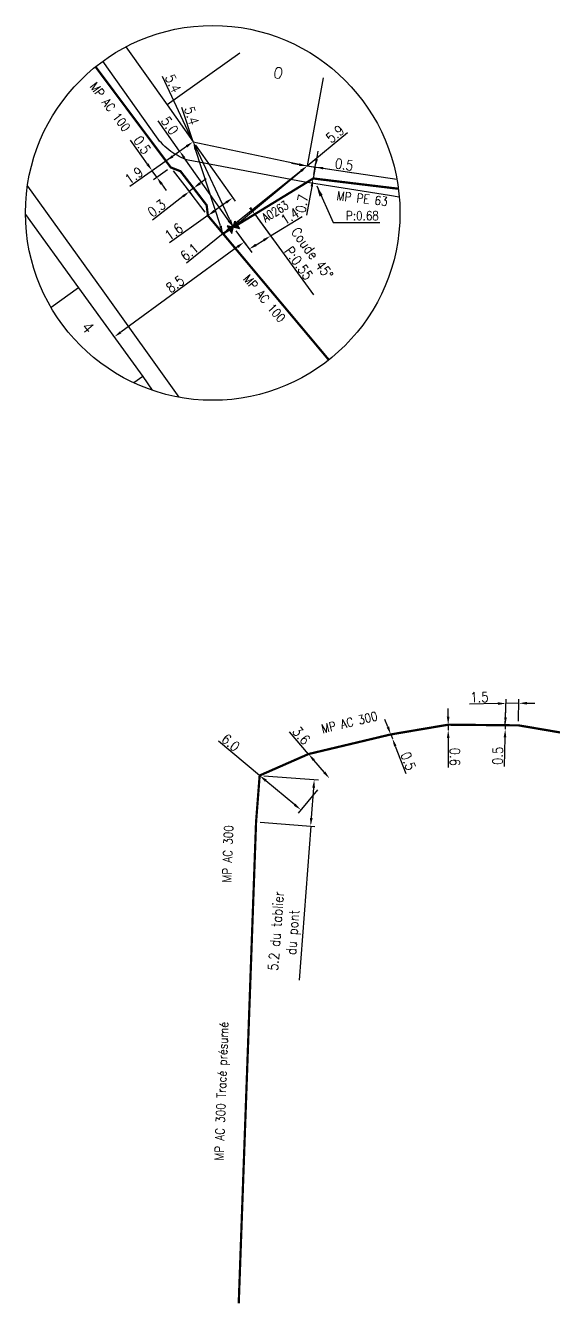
# Model space of a CAD drawing. Header units: millimetres. Extents: x 185000 to 186031, y 127990 to 129000.
# Drawn here: x 185544.4 to 185603.4, y 127999.9 to 128142.8 of the extents above; entities that cross this region are included whole.
import ezdxf
from ezdxf.enums import TextEntityAlignment as Align

# ---------------------------------------------------------------- set-up
doc = ezdxf.new("R2010")
doc.units = ezdxf.units.MM
doc.header["$PDMODE"] = 34
doc.layers.get('0').update_dxf_attribs({"linetype": 'CONTINUOUS'})
doc.layers.get('DEFPOINTS').update_dxf_attribs({"linetype": 'CONTINUOUS'})
doc.layers.add('G_120', color=4, linetype='CONTINUOUS')
doc.layers.add('G_900', color=7, linetype='CONTINUOUS')
doc.styles.get("Standard").update_dxf_attribs({"font": 'romans.shx', "width": 0.85})
doc.linetypes.add('G_typB_AP', pattern='A,5,-0.3,["o",Standard,S=1.5,R=0,X=0,Y=-0.5],-1.65', length=6.95)
doc.dimstyles.get("Standard").update_dxf_attribs({"dimtxt": 1.5, "dimasz": 1.2, "dimexe": 0.625, "dimexo": 0.625, "dimgap": 0.25, "dimtad": 1, "dimdec": 1, "dimzin": 0, "dimdsep": 46, "dimtxsty": 'Standard', "dimcen": -0.5, "dimadec": 0, "dimazin": 0, "dimtfac": 1, "dimtdec": 1, "dimtmove": 0, "dimatfit": 3, "dimfxl": 0, "dimtolj": 1, "dimtzin": 0, "dimarcsym": 0})

# ---------------------------------------------------------------- blocks, each defined once
blk = doc.blocks.new('G_300_04')
at = {"linetype": 'Continuous'}
h = blk.add_hatch(color=0, dxfattribs=at)
h.paths.add_polyline_path([(-0.5, 0.5), (-0.5, -0.5), (0, 0)])
h.paths.add_polyline_path([(0.5, 0.5), (0, 0), (0.5, -0.5)])
at = {"color": 0, "linetype": 'Continuous', "flags": 128}
blk.add_lwpolyline([(-0.5, -0.5), (0.5, 0.5), (0.5, -0.5), (-0.5, 0.5)], close=True, dxfattribs=at)
at = {"color": 0, "linetype": 'Continuous', "width": 0.75}
blk.add_attdef('NUM', text='', height=1, dxfattribs=at).set_placement((0, 1.78), align=Align.MIDDLE_CENTER)
at = {"color": 0, "linetype": 'Continuous', "width": 0.75, "flags": 3}
for tag, p in [('DEF_LEG', (0, -5)), ('DEF_COUP', (0, -7.5)), ('DEF_TYPE', (0, -10))]:
    blk.add_attdef(tag, text='', height=1.2, dxfattribs=at).set_placement(p, align=Align.MIDDLE)
blk = doc.blocks.new('*D208')
at = {"layer": 'DEFPOINTS', "color": 0, "linetype": 'Continuous', "transparency": 16777216}
for p in [(185563.11, 128129.84), (185563.11, 128129.84), (185560.07, 128127.69)]:
    blk.add_point(p, dxfattribs=at)
at = {"layer": 'G_900', "color": 0, "linetype": 'Continuous', "lineweight": -2, "transparency": 16777216}
for p, q in [((185562.37, 128129.32), (185560.8, 128128.21)), ((185560.07, 128127.69), (185556.02, 128124.83))]:
    blk.add_line(p, q, dxfattribs=at)
at = {"layer": 'G_900', "color": 0, "linetype": 'Continuous', "transparency": 16777216}
for points in [[(185562.29, 128129.45), (185562.46, 128129.2), (185563.11, 128129.84)], [(185560.72, 128128.34), (185560.89, 128128.09), (185560.07, 128127.69)]]:
    blk.add_solid(points, dxfattribs=at)
at = {"layer": 'G_900', "color": 0, "linetype": 'Continuous', "transparency": 16777216, "insert": (185556.48, 128126.07), "char_height": 1.125, "attachment_point": 5, "rotation": 35.2652}
blk.add_mtext('\\A1;1.9', dxfattribs=at)
blk = doc.blocks.new('*D209')
at = {"layer": 'DEFPOINTS', "color": 0, "linetype": 'Continuous', "transparency": 16777216}
for p in [(185563.11, 128129.84), (185560.61, 128126.97), (185558.52, 128126.6)]:
    blk.add_point(p, dxfattribs=at)
at = {"layer": 'G_900', "color": 0, "linetype": 'Continuous', "lineweight": -2, "transparency": 16777216}
for p, q in [((185558, 128127.34), (185556.11, 128130.01)), ((185562.72, 128129.57), (185558.14, 128126.33)), ((185559.04, 128125.87), (185558.52, 128126.6)), ((185560.23, 128126.7), (185558.66, 128125.6)), ((185559.56, 128125.13), (185560.08, 128124.4))]:
    blk.add_line(p, q, dxfattribs=at)
at = {"layer": 'G_900', "color": 0, "linetype": 'Continuous', "transparency": 16777216}
for points in [[(185558.13, 128127.42), (185557.88, 128127.25), (185558.52, 128126.6)], [(185559.69, 128125.22), (185559.44, 128125.05), (185559.04, 128125.87)]]:
    blk.add_solid(points, dxfattribs=at)
at = {"layer": 'G_900', "color": 0, "linetype": 'Continuous', "transparency": 16777216, "insert": (185557.41, 128129.48), "char_height": 1.125, "attachment_point": 5, "rotation": 305.2652}
blk.add_mtext('\\A1;0.5', dxfattribs=at)
blk = doc.blocks.new('*D210')
at = {"layer": 'DEFPOINTS', "color": 0, "linetype": 'Continuous', "transparency": 16777216}
for p in [(185562.68, 128124.28), (185563.16, 128124.65), (185564.76, 128121.59)]:
    blk.add_point(p, dxfattribs=at)
at = {"layer": 'G_900', "color": 0, "linetype": 'Continuous', "lineweight": -2, "transparency": 16777216}
for p, q in [((185563.87, 128125.2), (185564.58, 128125.75)), ((185564.47, 128121.96), (185562.4, 128124.65)), ((185563.16, 128124.65), (185562.68, 128124.28)), ((185561.97, 128123.73), (185558.55, 128121.09))]:
    blk.add_line(p, q, dxfattribs=at)
at = {"layer": 'G_900', "color": 0, "linetype": 'Continuous', "transparency": 16777216}
for points in [[(185561.88, 128123.85), (185562.06, 128123.61), (185562.68, 128124.28)], [(185563.78, 128125.32), (185563.96, 128125.08), (185563.16, 128124.65)]]:
    blk.add_solid(points, dxfattribs=at)
at = {"layer": 'G_900', "color": 0, "linetype": 'Continuous', "transparency": 16777216, "insert": (185559.03, 128122.41), "char_height": 1.125, "attachment_point": 5, "rotation": 37.6132}
blk.add_mtext('\\A1;0.3', dxfattribs=at)
blk = doc.blocks.new('*D211')
at = {"layer": 'DEFPOINTS', "color": 0, "linetype": 'Continuous', "transparency": 16777216}
for p in [(185560.61, 128126.97), (185562.68, 128124.28), (185563.16, 128124.65)]:
    blk.add_point(p, dxfattribs=at)
at = {"layer": 'G_900', "color": 0, "linetype": 'Continuous', "lineweight": -2, "transparency": 16777216}
for p, q in [((185560.89, 128126.6), (185562.97, 128123.91)), ((185563.87, 128125.2), (185564.58, 128125.75)), ((185563.16, 128124.65), (185562.68, 128124.28)), ((185561.97, 128123.73), (185558.55, 128121.09))]:
    blk.add_line(p, q, dxfattribs=at)
at = {"layer": 'G_900', "color": 0, "linetype": 'Continuous', "transparency": 16777216}
for points in [[(185561.88, 128123.85), (185562.06, 128123.61), (185562.68, 128124.28)], [(185563.78, 128125.32), (185563.96, 128125.08), (185563.16, 128124.65)]]:
    blk.add_solid(points, dxfattribs=at)
at = {"layer": 'G_900', "color": 0, "linetype": 'Continuous', "transparency": 16777216, "insert": (185559.03, 128122.41), "char_height": 1.125, "attachment_point": 5, "rotation": 37.6132}
blk.add_mtext('\\A1;0.3', dxfattribs=at)
blk = doc.blocks.new('*D212')
at = {"layer": 'DEFPOINTS', "color": 0, "linetype": 'Continuous', "transparency": 16777216}
for p in [(185575.88, 128127.15), (185575.88, 128127.15), (185576.54, 128125.74)]:
    blk.add_point(p, dxfattribs=at)
at = {"layer": 'G_900', "color": 0, "linetype": 'Continuous', "lineweight": -2, "transparency": 16777216}
for p, q in [((185574.99, 128127.28), (185574.1, 128127.42)), ((185575.88, 128127.15), (185576.77, 128127.02)), ((185576.63, 128126.2), (185576.85, 128127.48)), ((185577.66, 128126.89), (185581.08, 128126.38))]:
    blk.add_line(p, q, dxfattribs=at)
at = {"layer": 'G_900', "color": 0, "linetype": 'Continuous', "transparency": 16777216}
for points in [[(185575.01, 128127.43), (185574.97, 128127.14), (185575.88, 128127.15)], [(185577.68, 128127.04), (185577.64, 128126.74), (185576.77, 128127.02)]]:
    blk.add_solid(points, dxfattribs=at)
at = {"layer": 'G_900', "color": 0, "linetype": 'Continuous', "transparency": 16777216, "insert": (185580.01, 128127.3), "char_height": 1.125, "attachment_point": 5, "rotation": 351.5964}
blk.add_mtext('\\A1;0.5', dxfattribs=at)
blk = doc.blocks.new('*D213')
at = {"layer": 'DEFPOINTS', "color": 0, "linetype": 'Continuous', "transparency": 16777216}
for p in [(185575.88, 128127.15), (185567.61, 128120.28), (185567.61, 128120.28)]:
    blk.add_point(p, dxfattribs=at)
at = {"layer": 'G_900', "color": 0, "linetype": 'Continuous', "lineweight": -2, "transparency": 16777216}
for p, q in [((185575.88, 128127.15), (185580.37, 128130.88)), ((185568.3, 128120.86), (185575.19, 128126.58))]:
    blk.add_line(p, q, dxfattribs=at)
at = {"layer": 'G_900', "color": 0, "linetype": 'Continuous', "transparency": 16777216}
for points in [[(185575.09, 128126.69), (185575.28, 128126.46), (185575.88, 128127.15)], [(185568.21, 128120.97), (185568.4, 128120.74), (185567.61, 128120.28)]]:
    blk.add_solid(points, dxfattribs=at)
at = {"layer": 'G_900', "color": 0, "linetype": 'Continuous', "transparency": 16777216, "insert": (185578.99, 128130.71), "char_height": 1.125, "attachment_point": 5, "rotation": 39.7123}
blk.add_mtext('\\A1;5.9', dxfattribs=at)
blk = doc.blocks.new('*D214')
at = {"layer": 'DEFPOINTS', "color": 0, "linetype": 'Continuous', "transparency": 16777216}
for p in [(185576.77, 128127.02), (185576.77, 128127.02), (185576.54, 128125.74)]:
    blk.add_point(p, dxfattribs=at)
at = {"layer": 'G_900', "color": 0, "linetype": 'Continuous', "lineweight": -2, "transparency": 16777216}
for p, q in [((185576.93, 128127.91), (185577.09, 128128.79)), ((185576.77, 128127.02), (185576.54, 128125.74)), ((185576.38, 128124.86), (185575.81, 128121.63))]:
    blk.add_line(p, q, dxfattribs=at)
at = {"layer": 'G_900', "color": 0, "linetype": 'Continuous', "transparency": 16777216}
for points in [[(185576.78, 128127.93), (185577.08, 128127.88), (185576.77, 128127.02)], [(185576.24, 128124.88), (185576.53, 128124.83), (185576.54, 128125.74)]]:
    blk.add_solid(points, dxfattribs=at)
at = {"layer": 'G_900', "color": 0, "linetype": 'Continuous', "transparency": 16777216, "insert": (185575.28, 128122.93), "char_height": 1.125, "attachment_point": 5, "rotation": 79.8516}
blk.add_mtext('\\A1;0.7', dxfattribs=at)
blk = doc.blocks.new('*D215')
at = {"layer": 'DEFPOINTS', "color": 0, "linetype": 'Continuous', "transparency": 16777216}
for p in [(185563.11, 128129.84), (185564.76, 128121.59), (185564.76, 128121.59)]:
    blk.add_point(p, dxfattribs=at)
at = {"layer": 'G_900', "color": 0, "linetype": 'Continuous', "lineweight": -2, "transparency": 16777216}
for p, q in [((185563.38, 128129.46), (185567.81, 128123.19)), ((185566.81, 128123.05), (185565.49, 128122.11)), ((185564.76, 128121.59), (185560.46, 128118.53))]:
    blk.add_line(p, q, dxfattribs=at)
at = {"layer": 'G_900', "color": 0, "linetype": 'Continuous', "transparency": 16777216}
for points in [[(185566.72, 128123.17), (185566.89, 128122.93), (185567.54, 128123.57)], [(185565.4, 128122.23), (185565.58, 128121.99), (185564.76, 128121.59)]]:
    blk.add_solid(points, dxfattribs=at)
at = {"layer": 'G_900', "color": 0, "linetype": 'Continuous', "transparency": 16777216, "insert": (185560.94, 128119.79), "char_height": 1.125, "attachment_point": 5, "rotation": 35.4836}
blk.add_mtext('\\A1;1.6', dxfattribs=at)
blk = doc.blocks.new('*D216')
at = {"layer": 'DEFPOINTS', "color": 0, "linetype": 'Continuous', "transparency": 16777216}
for p in [(185563.11, 128129.84), (185563.11, 128129.84), (185566.45, 128119.57)]:
    blk.add_point(p, dxfattribs=at)
at = {"layer": 'G_900', "color": 0, "linetype": 'Continuous', "lineweight": -2, "transparency": 16777216}
for p, q in [((185563.11, 128129.84), (185561.86, 128133.68)), ((185566.17, 128120.43), (185563.39, 128128.99))]:
    blk.add_line(p, q, dxfattribs=at)
at = {"layer": 'G_900', "color": 0, "linetype": 'Continuous', "transparency": 16777216}
for points in [[(185563.53, 128129.03), (185563.24, 128128.94), (185563.11, 128129.84)], [(185566.31, 128120.48), (185566.03, 128120.38), (185566.45, 128119.57)]]:
    blk.add_solid(points, dxfattribs=at)
at = {"layer": 'G_900', "color": 0, "linetype": 'Continuous', "transparency": 16777216, "insert": (185562.94, 128132.76), "char_height": 1.125, "attachment_point": 5, "rotation": 288.0292}
blk.add_mtext('\\A1;5.4', dxfattribs=at)
blk = doc.blocks.new('*D217')
at = {"layer": 'DEFPOINTS', "color": 0, "linetype": 'Continuous', "transparency": 16777216}
for p in [(185575.88, 128127.15), (185575.88, 128127.15), (185566.45, 128119.57)]:
    blk.add_point(p, dxfattribs=at)
at = {"layer": 'G_900', "color": 0, "linetype": 'Continuous', "lineweight": -2, "transparency": 16777216}
for p, q in [((185575.18, 128126.59), (185567.15, 128120.14)), ((185566.45, 128119.57), (185562.37, 128116.29))]:
    blk.add_line(p, q, dxfattribs=at)
at = {"layer": 'G_900', "color": 0, "linetype": 'Continuous', "transparency": 16777216}
for points in [[(185575.09, 128126.71), (185575.27, 128126.47), (185575.88, 128127.15)], [(185567.06, 128120.25), (185567.24, 128120.02), (185566.45, 128119.57)]]:
    blk.add_solid(points, dxfattribs=at)
at = {"layer": 'G_900', "color": 0, "linetype": 'Continuous', "transparency": 16777216, "insert": (185562.7, 128117.52), "char_height": 1.125, "attachment_point": 5, "rotation": 38.7837}
blk.add_mtext('\\A1;6.1', dxfattribs=at)
blk = doc.blocks.new('*D218')
at = {"layer": 'DEFPOINTS', "color": 0, "linetype": 'Continuous', "transparency": 16777216}
for p in [(185567.61, 128120.28), (185554.27, 128108.02), (185554.27, 128108.02)]:
    blk.add_point(p, dxfattribs=at)
at = {"layer": 'G_900', "color": 0, "linetype": 'Continuous', "lineweight": -2, "transparency": 16777216}
for p, q in [((185567.89, 128119.9), (185569.09, 128118.25)), ((185568.09, 128118.1), (185555, 128108.55))]:
    blk.add_line(p, q, dxfattribs=at)
at = {"layer": 'G_900', "color": 0, "linetype": 'Continuous', "transparency": 16777216}
for points in [[(185568, 128118.22), (185568.18, 128117.98), (185568.82, 128118.63)], [(185554.91, 128108.67), (185555.08, 128108.43), (185554.27, 128108.02)]]:
    blk.add_solid(points, dxfattribs=at)
at = {"layer": 'G_900', "color": 0, "linetype": 'Continuous', "transparency": 16777216, "insert": (185561.1, 128113.93), "char_height": 1.125, "attachment_point": 5, "rotation": 36.0979}
blk.add_mtext('\\A1;8.5', dxfattribs=at)
blk = doc.blocks.new('*D219')
at = {"layer": 'DEFPOINTS', "color": 0, "linetype": 'Continuous', "transparency": 16777216}
for p in [(185563.11, 128129.84), (185561.6, 128128.78), (185567.61, 128120.28)]:
    blk.add_point(p, dxfattribs=at)
at = {"layer": 'G_900', "color": 0, "linetype": 'Continuous', "lineweight": -2, "transparency": 16777216}
for p, q in [((185561.6, 128128.78), (185559.19, 128132.19)), ((185562.72, 128129.57), (185561.22, 128128.51)), ((185567.09, 128121.02), (185562.12, 128128.04))]:
    blk.add_line(p, q, dxfattribs=at)
at = {"layer": 'G_900', "color": 0, "linetype": 'Continuous', "transparency": 16777216}
for points in [[(185562.24, 128128.13), (185562, 128127.96), (185561.6, 128128.78)], [(185567.21, 128121.1), (185566.97, 128120.93), (185567.61, 128120.28)]]:
    blk.add_solid(points, dxfattribs=at)
at = {"layer": 'G_900', "color": 0, "linetype": 'Continuous', "transparency": 16777216, "insert": (185560.49, 128131.65), "char_height": 1.125, "attachment_point": 5, "rotation": 305.2652}
blk.add_mtext('\\A1;5.0', dxfattribs=at)
blk = doc.blocks.new('*D220')
at = {"layer": 'DEFPOINTS', "color": 0, "linetype": 'Continuous', "transparency": 16777216}
for p in [(185563.05, 128129.96), (185567.61, 128120.28), (185567.61, 128120.28)]:
    blk.add_point(p, dxfattribs=at)
at = {"layer": 'G_900', "color": 0, "linetype": 'Continuous', "lineweight": -2, "transparency": 16777216}
for p, q in [((185563.05, 128129.96), (185559.67, 128137.13)), ((185567.23, 128121.1), (185563.43, 128129.15))]:
    blk.add_line(p, q, dxfattribs=at)
at = {"layer": 'G_900', "color": 0, "linetype": 'Continuous', "transparency": 16777216}
for points in [[(185563.57, 128129.21), (185563.3, 128129.08), (185563.05, 128129.96)], [(185567.36, 128121.16), (185567.09, 128121.03), (185567.61, 128120.28)]]:
    blk.add_solid(points, dxfattribs=at)
at = {"layer": 'G_900', "color": 0, "linetype": 'Continuous', "transparency": 16777216, "insert": (185560.87, 128136.35), "char_height": 1.125, "attachment_point": 5, "rotation": 295.2273}
blk.add_mtext('\\A1;5.4', dxfattribs=at)
blk = doc.blocks.new('*D221')
at = {"layer": 'DEFPOINTS', "color": 0, "linetype": 'Continuous', "transparency": 16777216}
for p in [(185570, 128121.74), (185570, 128121.74), (185570.59, 128120.93)]:
    blk.add_point(p, dxfattribs=at)
at = {"layer": 'G_900', "color": 0, "linetype": 'Continuous', "lineweight": -2, "transparency": 16777216}
for p, q in [((185570, 128121.74), (185570.59, 128120.93)), ((185570.59, 128120.93), (185576.56, 128112.75))]:
    blk.add_line(p, q, dxfattribs=at)
at = {"layer": 'G_900', "color": 0, "linetype": 'Continuous', "transparency": 16777216}
blk.add_solid([(185569.59, 128122.56), (185569.35, 128122.38), (185570, 128121.74)], dxfattribs=at)
at = {"layer": 'G_900', "color": 0, "linetype": 'Continuous', "transparency": 16777216, "insert": (185575.68, 128116.82), "char_height": 1.125, "attachment_point": 5, "rotation": 306.0979}
blk.add_mtext('\\A1;Coude 45°\\PP:0.55', dxfattribs=at)
blk = doc.blocks.new('_None')
blk = doc.blocks.new('*D450')
at = {"layer": 'DEFPOINTS', "color": 0, "linetype": 'Continuous', "transparency": 16777216}
for p in [(185570, 128121.74), (185567.61, 128120.28), (185569.38, 128117.85)]:
    blk.add_point(p, dxfattribs=at)
at = {"layer": 'G_900', "color": 0, "linetype": 'Continuous', "lineweight": -2, "transparency": 16777216}
for p, q in [((185570.28, 128121.36), (185572.05, 128118.93)), ((185571.77, 128119.31), (185575.3, 128121.47)), ((185567.89, 128119.9), (185569.66, 128117.47)), ((185570.15, 128118.32), (185571.01, 128118.84))]:
    blk.add_line(p, q, dxfattribs=at)
at = {"layer": 'G_900', "color": 0, "linetype": 'Continuous', "transparency": 16777216}
for points in [[(185570.07, 128118.45), (185570.23, 128118.19), (185569.38, 128117.85)], [(185570.93, 128118.97), (185571.08, 128118.71), (185571.77, 128119.31)]]:
    blk.add_solid(points, dxfattribs=at)
at = {"layer": 'G_900', "color": 0, "linetype": 'Continuous', "transparency": 16777216, "insert": (185573.93, 128121.51), "char_height": 1.125, "attachment_point": 5, "rotation": 31.4288}
blk.add_mtext('\\A1;1.4', dxfattribs=at)
blk = doc.blocks.new('*D452')
at = {"layer": 'DEFPOINTS', "color": 0, "linetype": 'Continuous', "transparency": 16777216}
for p in [(185598.03, 128064.17), (185598.03, 128064.17), (185598.04, 128064.62)]:
    blk.add_point(p, dxfattribs=at)
at = {"layer": 'G_120', "color": 0, "linetype": 'Continuous', "lineweight": -2, "transparency": 16777216}
for p, q in [((185598.06, 128065.52), (185598.09, 128066.42)), ((185598.04, 128064.62), (185598.03, 128064.17)), ((185598, 128063.27), (185597.91, 128059.99))]:
    blk.add_line(p, q, dxfattribs=at)
at = {"layer": 'G_120', "color": 0, "linetype": 'Continuous', "transparency": 16777216}
for points in [[(185597.91, 128065.52), (185598.21, 128065.51), (185598.04, 128064.62)], [(185597.85, 128063.27), (185598.15, 128063.27), (185598.03, 128064.17)]]:
    blk.add_solid(points, dxfattribs=at)
at = {"layer": 'G_120', "color": 0, "linetype": 'Continuous', "transparency": 16777216, "insert": (185597.19, 128061.2), "char_height": 1.125, "attachment_point": 5, "rotation": 88.4132}
blk.add_mtext('\\A1;0.5', dxfattribs=at)
blk = doc.blocks.new('*D453')
at = {"layer": 'DEFPOINTS', "color": 0, "linetype": 'Continuous', "transparency": 16777216}
for p in [(185591.65, 128064.68), (185591.65, 128064.08), (185591.65, 128064.08)]:
    blk.add_point(p, dxfattribs=at)
at = {"layer": 'G_120', "color": 0, "linetype": 'Continuous', "lineweight": -2, "transparency": 16777216}
for p, q in [((185591.64, 128065.58), (185591.64, 128066.48)), ((185591.65, 128064.68), (185591.65, 128064.08)), ((185591.65, 128063.18), (185591.66, 128059.9))]:
    blk.add_line(p, q, dxfattribs=at)
at = {"layer": 'G_120', "color": 0, "linetype": 'Continuous', "transparency": 16777216}
for points in [[(185591.79, 128065.58), (185591.49, 128065.58), (185591.65, 128064.68)], [(185591.8, 128063.18), (185591.5, 128063.18), (185591.65, 128064.08)]]:
    blk.add_solid(points, dxfattribs=at)
at = {"layer": 'G_120', "color": 0, "linetype": 'Continuous', "transparency": 16777216, "insert": (185592.4, 128061.09), "char_height": 1.125, "attachment_point": 5, "rotation": 270.1376}
blk.add_mtext('\\A1;0.6', dxfattribs=at)
blk = doc.blocks.new('*D454')
at = {"layer": 'DEFPOINTS', "color": 0, "linetype": 'Continuous', "transparency": 16777216}
for p in [(185585.22, 128063.59), (185585.4, 128063.13), (185585.4, 128063.13)]:
    blk.add_point(p, dxfattribs=at)
at = {"layer": 'G_120', "color": 0, "linetype": 'Continuous', "lineweight": -2, "transparency": 16777216}
for p, q in [((185584.9, 128064.43), (185584.57, 128065.27)), ((185585.22, 128063.59), (185585.4, 128063.13)), ((185585.73, 128062.29), (185586.91, 128059.23))]:
    blk.add_line(p, q, dxfattribs=at)
at = {"layer": 'G_120', "color": 0, "linetype": 'Continuous', "transparency": 16777216}
for points in [[(185585.04, 128064.49), (185584.76, 128064.38), (185585.22, 128063.59)], [(185585.87, 128062.34), (185585.59, 128062.24), (185585.4, 128063.13)]]:
    blk.add_solid(points, dxfattribs=at)
at = {"layer": 'G_120', "color": 0, "linetype": 'Continuous', "transparency": 16777216, "insert": (185587.18, 128060.61), "char_height": 1.125, "attachment_point": 5, "rotation": 291.2045}
blk.add_mtext('\\A1;0.5', dxfattribs=at)
blk = doc.blocks.new('*D455')
at = {"layer": 'DEFPOINTS', "color": 0, "linetype": 'Continuous', "transparency": 16777216}
for p in [(185576.02, 128061.4), (185578.37, 128058.67), (185578.37, 128058.67)]:
    blk.add_point(p, dxfattribs=at)
at = {"layer": 'G_120', "color": 0, "linetype": 'Continuous', "lineweight": -2, "transparency": 16777216}
for p, q in [((185576.02, 128061.4), (185573.88, 128063.88)), ((185577.79, 128059.35), (185576.61, 128060.72))]:
    blk.add_line(p, q, dxfattribs=at)
at = {"layer": 'G_120', "color": 0, "linetype": 'Continuous', "transparency": 16777216}
for points in [[(185576.72, 128060.81), (185576.5, 128060.62), (185576.02, 128061.4)], [(185577.9, 128059.45), (185577.67, 128059.26), (185578.37, 128058.67)]]:
    blk.add_solid(points, dxfattribs=at)
at = {"layer": 'G_120', "color": 0, "linetype": 'Continuous', "transparency": 16777216, "insert": (185575.22, 128063.47), "char_height": 1.125, "attachment_point": 5, "rotation": 310.804}
blk.add_mtext('\\A1;3.6', dxfattribs=at)
blk = doc.blocks.new('*D456')
at = {"layer": 'DEFPOINTS', "color": 0, "linetype": 'Continuous', "transparency": 16777216}
for p in [(185570.55, 128059), (185577.33, 128057.77), (185575.16, 128055.16)]:
    blk.add_point(p, dxfattribs=at)
at = {"layer": 'G_120', "color": 0, "linetype": 'Continuous', "lineweight": -2, "transparency": 16777216}
for p, q in [((185570.55, 128059), (185565.93, 128062.84)), ((185574.47, 128055.73), (185571.24, 128058.42)), ((185577.03, 128057.41), (185574.86, 128054.8))]:
    blk.add_line(p, q, dxfattribs=at)
at = {"layer": 'G_120', "color": 0, "linetype": 'Continuous', "transparency": 16777216}
for points in [[(185571.34, 128058.54), (185571.14, 128058.31), (185570.55, 128059)], [(185574.56, 128055.85), (185574.37, 128055.62), (185575.16, 128055.16)]]:
    blk.add_solid(points, dxfattribs=at)
at = {"layer": 'G_120', "color": 0, "linetype": 'Continuous', "transparency": 16777216, "insert": (185567.31, 128062.67), "char_height": 1.125, "attachment_point": 5, "rotation": 320.247}
blk.add_mtext('\\A1;6.0', dxfattribs=at)
blk = doc.blocks.new('*D457')
at = {"layer": 'DEFPOINTS', "color": 0, "linetype": 'Continuous', "transparency": 16777216}
for p in [(185570.55, 128059), (185576.66, 128058.53), (185570.15, 128053.81)]:
    blk.add_point(p, dxfattribs=at)
at = {"layer": 'G_120', "color": 0, "linetype": 'Continuous', "lineweight": -2, "transparency": 16777216}
for p, q in [((185571.01, 128058.96), (185577.12, 128058.5)), ((185576.59, 128057.64), (185576.33, 128054.25)), ((185570.62, 128053.78), (185576.73, 128053.31)), ((185576.26, 128053.35), (185574.96, 128036.13))]:
    blk.add_line(p, q, dxfattribs=at)
at = {"layer": 'G_120', "color": 0, "linetype": 'Continuous', "transparency": 16777216}
for points in [[(185576.44, 128057.65), (185576.74, 128057.62), (185576.66, 128058.53)], [(185576.18, 128054.26), (185576.48, 128054.23), (185576.26, 128053.35)]]:
    blk.add_solid(points, dxfattribs=at)
at = {"layer": 'G_120', "color": 0, "linetype": 'Continuous', "transparency": 16777216, "insert": (185573.49, 128041.52), "char_height": 1.125, "attachment_point": 5, "rotation": 85.6617}
blk.add_mtext('\\A1;5.2 du tablier\\Pdu pont ', dxfattribs=at)
blk = doc.blocks.new('*D458')
at = {"layer": 'DEFPOINTS', "color": 0, "linetype": 'Continuous', "transparency": 16777216}
for p in [(185598.11, 128067.05), (185598.03, 128064.17), (185599.49, 128064.61)]:
    blk.add_point(p, dxfattribs=at)
at = {"layer": 'G_120', "color": 0, "linetype": 'Continuous', "lineweight": -2, "transparency": 16777216}
for p, q in [((185597.21, 128067.04), (185594.03, 128066.99)), ((185598.04, 128064.64), (185598.12, 128067.52)), ((185599.56, 128067.07), (185598.11, 128067.05)), ((185599.5, 128065.07), (185599.57, 128067.54)), ((185600.46, 128067.08), (185601.36, 128067.1))]:
    blk.add_line(p, q, dxfattribs=at)
at = {"layer": 'G_120', "color": 0, "linetype": 'Continuous', "transparency": 16777216}
for points in [[(185597.2, 128067.19), (185597.21, 128066.89), (185598.11, 128067.05)], [(185600.45, 128067.23), (185600.46, 128066.93), (185599.56, 128067.07)]]:
    blk.add_solid(points, dxfattribs=at)
at = {"layer": 'G_120', "color": 0, "linetype": 'Continuous', "transparency": 16777216, "insert": (185595.14, 128067.76), "char_height": 1.125, "attachment_point": 5, "rotation": 0.8021}
blk.add_mtext('\\A1;1.5', dxfattribs=at)

msp = doc.modelspace()

# ---------------------------------------------------------------- linework, layer by layer
at = {"layer": 'G_120', "linetype": 'G_typB_AP', "ltscale": 0.5, "const_width": 0.25}
msp.add_lwpolyline([(185637.68, 128058.12), (185599.49, 128064.61), (185598.85, 128064.61), (185598.04, 128064.62), (185598.04, 128064.62), (185591.65, 128064.68), (185585.22, 128063.59), (185585.22, 128063.59), (185576.02, 128061.4), (185576.02, 128061.4), (185570.55, 128059), (185570.55, 128059), (185570.15, 128053.81), (185568.21, 128000)], dxfattribs=at)
at = {"layer": 'G_900', "color": 252}
for p, q in [((185568.34, 128139.76), (185560.19, 128133.97)), ((185577.64, 128137), (185575.88, 128127.15)), ((185550.27, 128113.51), (185547.23, 128111.3)), ((185557.48, 128103.61), (185556.46, 128102.9))]:
    msp.add_line(p, q, dxfattribs=at)
at = {"layer": 'G_900', "color": 252, "flags": 128}
for points in [[(185555.58, 128140.44), (185560.19, 128133.97), (185563.11, 128129.84), (185575.88, 128127.15), (185585.9, 128125.67)], [(185544.57, 128124.89), (185553, 128113.19), (185561.52, 128101.28)], [(185544.36, 128121.7), (185550.27, 128113.51), (185557.48, 128103.61), (185558.53, 128102.06)]]:
    msp.add_lwpolyline(points, dxfattribs=at)
at = {"layer": 'G_900', "color": 4, "linetype": 'Continuous', "ltscale": 0.5, "const_width": 0.25, "flags": 128}
for points in [[(185552.19, 128138.22), (185560.07, 128127.69), (185560.61, 128126.97), (185561.69, 128126.55), (185563.16, 128124.65), (185564.62, 128122.75), (185564.76, 128121.59), (185566.45, 128119.57), (185578.29, 128105.46)], [(185568.04, 128120.54), (185570, 128121.74), (185576.54, 128125.74), (185586.07, 128124.59)], [(185566.45, 128119.57), (185567.18, 128120.02)]]:
    msp.add_lwpolyline(points, dxfattribs=at)
at = {"layer": 'G_900', "color": 252, "flags": 128}
msp.add_lwpolyline([(185586.17, 128123.66), (185585.08, 128123.84), (185575.42, 128125.35), (185562.54, 128127.79, -0.039003), (185561.54, 128128.2, -0.039003), (185560.62, 128128.76, -0.041406), (185559.75, 128129.5, -0.041406), (185559.01, 128130.38), (185553.02, 128138.86)], format="xyb", dxfattribs=at)
at = {"layer": 'G_900', "ltscale": 0.5}
msp.add_circle((185565.3, 128121.89), 20.95, dxfattribs=at)

# ---------------------------------------------------------------- block references
ref = msp.add_blockref('G_300_04', (185567.61, 128120.28), dxfattribs=dict(at, rotation=31.7964519248548))
ref.add_attrib('NUM', 'A0263', dxfattribs={"layer": '0', "color": 0, "linetype": 'Continuous', "height": 1, "rotation": 31.7965, "width": 0.75}).set_placement((185572.3, 128122.06), align=Align.MIDDLE_CENTER)

# ---------------------------------------------------------------- texts
at = {"layer": 'G_120', "linetype": 'Continuous', "width": 0.85}
for s, rotation, p in [('MP AC 300', 13.4343, (185580.59, 128064.94)), ('MP AC 300', 87.9276, (185566.97, 128050.24)), ('MP AC 300 Tracé présumé', 87.9276, (185566.44, 128023.7))]:
    msp.add_text(s, height=1, rotation=rotation, dxfattribs=at).set_placement(p, align=Align.MIDDLE)
at = {"layer": 'G_900', "color": 252}
for s, rotation, p in [('0', 347.5086, (185572.63, 128137.54)), ('4', 309.6674, (185551.33, 128109.09))]:
    msp.add_text(s, height=1.25, rotation=rotation, dxfattribs=at).set_placement(p, align=Align.MIDDLE)
at = {"layer": 'G_900', "color": 4, "linetype": 'Continuous', "width": 0.85}
for s, rotation, p in [('MP AC 100', 306.8057, (185553.82, 128133.74)), ('MP PE 63', 353.1292, (185582.03, 128123.49)), ('MP AC 100', 309.9983, (185571.08, 128112.33))]:
    msp.add_text(s, height=1, rotation=rotation, dxfattribs=at).set_placement(p, align=Align.MIDDLE)
at = {"layer": 'G_900', "color": 4, "linetype": 'Continuous', "insert": (185580.21, 128121.58), "char_height": 1, "attachment_point": 4}
msp.add_mtext('P:0.68', dxfattribs=at)

# ---------------------------------------------------------------- dimensions: what is measured, and where the dimension line sits
at = {"layer": 'G_120', "linetype": 'Continuous'}
for base, p1, p2, angle, override, picture, middle in [((185598.11, 128067.05), (185599.49, 128064.61), (185598.03, 128064.17), 0.8021, {"dimscale": 0.75, "dimatfit": 0}, '*D458', (185595.15, 128067.01)), ((185591.65, 128064.08), (185591.65, 128064.68), (185591.65, 128064.08), 90.1376, {"dimscale": 0.75, "dimlfac": 1, "dimlunit": 2, "dimatfit": 0}, '*D453', (185591.65, 128061.09)), ((185598.027, 128064.169), (185598.0395, 128064.6188), (185598.027, 128064.169), 88.4132, {"dimscale": 0.75, "dimlfac": 1, "dimlunit": 2, "dimatfit": 0}, '*D452', (185597.9442, 128061.1809)), ((185578.37, 128058.67), (185576.02, 128061.4), (185578.37, 128058.67), 130.804, {"dimscale": 0.75}, '*D455', (185574.66, 128062.98)), ((185585.4, 128063.13), (185585.22, 128063.59), (185585.4, 128063.13), 111.2045, {"dimscale": 0.75, "dimatfit": 0}, '*D454', (185586.48, 128060.34)), ((185575.16, 128055.16), (185570.55, 128059), (185577.33, 128057.77), 140.247, {"dimscale": 0.75}, '*D456', (185566.83, 128062.09))]:
    dim = msp.add_linear_dim(base=base, p1=p1, p2=p2, angle=angle, dimstyle='Standard', override=override, dxfattribs=at)
    dim.commit()
    dim.dimension.update_dxf_attribs({"geometry": picture, "text_midpoint": middle, "dimtype": 160})
dim = msp.add_linear_dim(base=(185576.66, 128058.53), p1=(185570.15, 128053.81), p2=(185570.55, 128059), angle=265.6617, text='<> du tablier\\Pdu pont ', dimstyle='Standard', override={"dimscale": 0.75}, dxfattribs=at)
dim.commit()
dim.dimension.update_dxf_attribs({"geometry": '*D457', "text_midpoint": (185575.35, 128041.38), "dimtype": 160})
at = {"layer": 'G_900', "linetype": 'Continuous'}
for base, p1, p2, angle, text, picture, middle in [((185567.61, 128120.28), (185563.05, 128129.96), (185567.61, 128120.28), 115.2273, '5.4', '*D220', (185560.19, 128136.03)), ((185561.6, 128128.78), (185567.61, 128120.28), (185563.11, 128129.84), 305.2652, '5.0', '*D219', (185559.88, 128131.22)), ((185567.61, 128120.28), (185575.88, 128127.15), (185567.61, 128120.28), 39.7123, '5.9', '*D213', (185579.47, 128130.14))]:
    dim = msp.add_linear_dim(base=base, p1=p1, p2=p2, angle=angle, text=text, dimstyle='Standard', override={"dimscale": 0.75}, dxfattribs=at)
    dim.commit()
    dim.dimension.update_dxf_attribs({"geometry": picture, "text_midpoint": middle, "dimtype": 160})
at = {"layer": 'G_900', "color": 4, "linetype": 'Continuous'}
for base, p1, p2, angle, text, override, picture, middle in [((185563.11, 128129.84), (185566.45, 128119.57), (185563.11, 128129.84), 288.0292, '5.4', {"dimscale": 0.75}, '*D216', (185562.23, 128132.53)), ((185563.11, 128129.84), (185560.07, 128127.69), (185563.11, 128129.84), 215.2652, '1.9', {"dimscale": 0.75}, '*D208', (185556.91, 128125.46)), ((185558.52, 128126.6), (185560.61, 128126.97), (185563.11, 128129.84), 305.2652, '0.5', {"dimscale": 0.75, "dimatfit": 0}, '*D209', (185556.8, 128129.04)), ((185564.76, 128121.59), (185563.11, 128129.84), (185564.76, 128121.59), 35.4836, '1.6', {"dimscale": 0.75}, '*D215', (185561.37, 128119.18)), ((185576.77, 128127.02), (185576.54, 128125.74), (185576.77, 128127.02), 259.8516, '0.7', {"dimscale": 0.75}, '*D214', (185576.02, 128122.8)), ((185562.68, 128124.28), (185563.16, 128124.65), (185560.61, 128126.97), 37.6132, '0.3', {"dimscale": 0.75}, '*D211', (185559.49, 128121.82)), ((185575.88, 128127.15), (185566.45, 128119.57), (185575.88, 128127.15), 218.7837, '6.1', {"dimscale": 0.75}, '*D217', (185563.17, 128116.94)), ((185575.88, 128127.15), (185576.54, 128125.74), (185575.88, 128127.15), 351.5964, '0.5', {"dimscale": 0.75, "dimatfit": 0}, '*D212', (185579.91, 128126.56)), ((185562.68, 128124.28), (185563.16, 128124.65), (185564.76, 128121.59), 37.6132, '0.3', {"dimscale": 0.75, "dimatfit": 0}, '*D210', (185559.49, 128121.82)), ((185569.38, 128117.85), (185570, 128121.74), (185567.61, 128120.28), 31.4288, '1.4', {"dimscale": 0.75}, '*D450', (185574.32, 128120.87)), ((185570, 128121.74), (185570.59, 128120.93), (185570, 128121.74), 306.0979, 'Coude 45°\\PP:0.55', {"dimscale": 0.75, "dimblk1": 'None', "dimsah": 1}, '*D221', (185574.31, 128115.83))]:
    dim = msp.add_linear_dim(base=base, p1=p1, p2=p2, angle=angle, text=text, dimstyle='Standard', override=override, dxfattribs=at)
    dim.commit()
    dim.dimension.update_dxf_attribs({"geometry": picture, "text_midpoint": middle, "dimtype": 160})
at = {"layer": 'G_900', "linetype": 'Continuous'}
dim = msp.add_linear_dim(base=(185554.27, 128108.02), p1=(185567.61, 128120.28), p2=(185554.27, 128108.02), angle=36.0979, text='8.5', dimstyle='Standard', override={"dimscale": 0.75}, dxfattribs=at)
dim.commit()
dim.dimension.update_dxf_attribs({"geometry": '*D218', "text_midpoint": (185561.1, 128113.93)})

# ---------------------------------------------------------------- leaders
at = {"layer": 'G_900', "color": 4, "linetype": 'Continuous', "annotation_type": 0, "has_hookline": 1, "hookline_direction": 0, "text_width": 3.8}
msp.add_leader([(185576.93, 128124.9), (185578.76, 128120.83), (185579.96, 128120.83)], dimstyle='Standard', dxfattribs=at)

doc.saveas('drawing.dxf')
